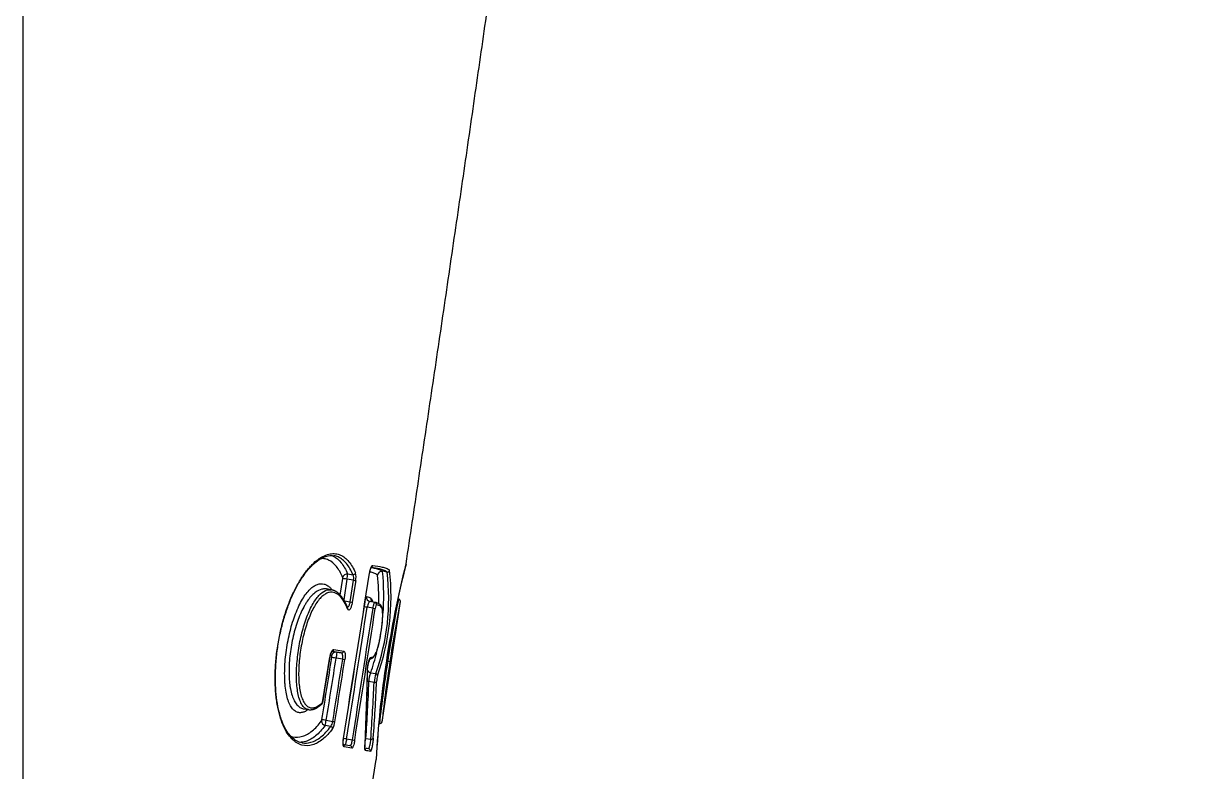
# Model space of a CAD drawing. Header units: millimetres. Extents: x 169 to 4368, y -1049 to 1924.
# Drawn here: x 489.339 to 490.88, y 1168.066 to 1169.061 of the extents above; entities that cross this region are included whole.
import ezdxf

# ---------------------------------------------------------------- set-up
doc = ezdxf.new("R2010")
doc.units = ezdxf.units.MM

msp = doc.modelspace()

# ---------------------------------------------------------------- linework, layer by layer
for p, q in [((489.3389, 1165.9548), (489.3389, 1202.9829)), ((489.8226, 1168.3312), (489.8166, 1168.3322)), ((489.7602, 1168.3007), (489.7636, 1168.3226)), ((489.7693, 1168.3217), (489.765, 1168.2942)), ((489.7781, 1168.3203), (489.7693, 1168.3217)), ((489.7701, 1168.3289), (489.7773, 1168.3277)), ((489.7735, 1168.2915), (489.7781, 1168.3203)), ((489.7809, 1168.3198), (489.7764, 1168.2911)), ((489.7484, 1168.3076), (489.7421, 1168.3087)), ((489.7658, 1168.2928), (489.7735, 1168.2915)), ((489.8001, 1168.2919), (489.7999, 1168.2919)), ((489.8062, 1168.2909), (489.8001, 1168.2919)), ((489.8402, 1168.292), (489.8158, 1168.132)), ((489.8377, 1168.2954), (489.8368, 1168.2956)), ((489.804, 1168.2831), (489.7962, 1168.2844)), ((489.7494, 1168.2257), (489.7556, 1168.2247)), ((489.7617, 1168.2237), (489.7495, 1168.2257)), ((489.752, 1168.2284), (489.765, 1168.2262)), ((489.7556, 1168.2247), (489.7617, 1168.2237)), ((489.7369, 1168.1578), (489.7466, 1168.218)), ((489.7489, 1168.2197), (489.7472, 1168.22)), ((489.7636, 1168.2153), (489.7549, 1168.2167)), ((489.8217, 1168.213), (489.8217, 1168.213)), ((489.8234, 1168.2127), (489.8217, 1168.213)), ((489.8234, 1168.2127), (489.8264, 1168.2123)), ((489.8008, 1168.1973), (489.8074, 1168.1962)), ((489.8054, 1168.1844), (489.7985, 1168.1855)), ((489.7117, 1168.1493), (489.718, 1168.1483)), ((489.7417, 1168.1341), (489.7504, 1168.1326)), ((489.7477, 1168.126), (489.7403, 1168.1272)), ((489.8114, 1168.1297), (489.8124, 1168.1295)), ((489.7645, 1168.1018), (489.7731, 1168.1004)), ((489.7688, 1168.1092), (489.7766, 1168.1079)), ((489.7944, 1168.11), (489.801, 1168.1089)), ((489.7756, 1168.0969), (489.7656, 1168.0986)), ((489.7982, 1168.0961), (489.7961, 1168.0965)), ((489.7921, 1167.9788), (489.8081, 1168.082))]:
    msp.add_line(p, q)
for centre, radius, start, end in [((489.8157, 1168.3261), 0.00607, 82.0425, 170.2308), ((489.5082, 1168.2989), 0.3197, 340.6868, 6.2386), ((489.5025, 1168.3006), 0.3157, 355.2356, 5.7364), ((491.1071, 1168.0205), 1.2998, 165.6748, 171.4792), ((491.107, 1168.0205), 1.2996, 165.6831, 171.4785), ((489.823, 1168.3342), 0.00304, 262.026, 350.2429), ((489.7598, 1168.3234), 0.00392, 348.118, 15.2804), ((419.3232, 1179.3168), 71.3273, 350.960265, 351.138968), ((420.0749, 1179.1968), 70.5662, 350.960572, 351.141203), ((489.7135, 1168.3317), 0.0567, 349.8469, 357.1608), ((489.7663, 1168.3229), 0.0121, 347.4339, 23.4538), ((489.7599, 1168.3243), 0.0214, 347.9048, 15.2118), ((489.5315, 1168.2956), 0.2933, 340.1859, 6.9596), ((489.5433, 1168.2946), 0.2684, 358.7477, 6.9711), ((489.8068, 1168.2954), 0.0058, 169.6237, 222.5733), ((489.8047, 1168.277), 0.014, 51.622, 83.498), ((489.8114, 1168.2858), 0.0029, 349.6199, 47.091), ((491.7942, 1167.9138), 1.9933, 168.9626, 171.3744), ((491.6583, 1167.9353), 1.8528, 168.8988, 171.4008), ((491.513, 1167.9571), 1.7091, 168.5816, 168.5828), ((489.8373, 1168.2924), 0.003, 351.3976, 80.691), ((489.8373, 1168.2925), 0.003, 351.691, 80.6798), ((419.1128, 1179.2474), 71.5285, 351.041604, 351.183627), ((418.9154, 1179.262), 71.7337, 351.054655, 351.196272), ((419.1122, 1179.2321), 71.5376, 351.053758, 351.195769), ((489.5025, 1168.3006), 0.3157, 340.8963, 346.0391), ((421.1072, 1179.1004), 69.4993, 350.922054, 350.991064), ((431.3947, 1177.5708), 59.0969, 350.834865, 350.894017), ((421.2537, 1179.0803), 69.3573, 350.919343, 350.9885), ((421.0592, 1179.0894), 69.5596, 350.937208, 351.006164), ((420.9575, 1179.1071), 69.6657, 350.936008, 351.004862), ((489.5433, 1168.2946), 0.2684, 341.0649, 342.8015), ((489.7977, 1168.2244), 0.00936, 280.1294, 303.254), ((489.8006, 1168.2239), 0.00634, 271.8086, 303.082), ((489.8012, 1168.2189), 0.00287, 303.5303, 353.1122), ((491.0504, 1168.0192), 1.2439, 171.0339, 177.1057), ((491.0497, 1168.0193), 1.2431, 171.0329, 177.0979), ((491.7648, 1167.9126), 1.9644, 171.2114, 173.6597), ((491.6134, 1167.9362), 1.8082, 171.2181, 173.783), ((486.6315, 1168.2554), 3.1655, 357.1593, 359.0069), ((486.6245, 1168.2567), 3.1727, 357.148, 358.9932), ((489.8239, 1168.1867), 0.0254, 155.4828, 182.6781), ((489.877, 1168.178), 0.0719, 165.3601, 174.8965), ((489.8375, 1168.1844), 0.0289, 162.3681, 177.2394), ((487.2708, 1168.2857), 2.5297, 356.0162, 357.7304), ((487.2675, 1168.2946), 2.5402, 355.8079, 357.5143), ((487.275, 1168.2953), 2.536, 355.8159, 357.5253), ((489.7341, 1168.1583), 0.003, 313.3953, 350.8404), ((489.7317, 1168.1355), 0.00431, 329.401, 353.0954), ((489.6785, 1168.1436), 0.0639, 345.1276, 351.3969), ((489.7378, 1168.1338), 0.0126, 321.6001, 354.5148), ((489.7298, 1168.1349), 0.0236, 329.5109, 353.2899), ((489.8129, 1168.1325), 0.003, 260.6643, 351.2516), ((489.8128, 1168.1325), 0.003, 260.7189, 350.3662), ((489.6583, 1168.1272), 0.1371, 350.2669, 352.7968), ((489.2377, 1164.8522), 3.2919, 80.2341, 80.2852), ((489.2381, 1164.8294), 3.3114, 80.2199, 80.3413)]:
    msp.add_arc(centre, radius, start, end)
for centre, major_axis, ratio, start_param, end_param in [((489.8007, 1168.3406), (-0.0005, -0.00296), 0.973846, 0.551912, 1.581693), ((489.7693, 1168.3235), (-0.00549, -0.00242), 0.878556, 4.191687, 5.649726), ((489.7693, 1168.3217), (-0.00593, 0.00093), 0.006402, 4.711269, 5.997281), ((489.7778, 1168.3304), (0.00275, 0.00119), 0.879386, 4.197316, 5.657198), ((489.7781, 1168.3203), (0.00296, -0.00047), 0.006402, 4.711267, 6.004529), ((489.7735, 1168.2915), (0.00296, -0.00047), 0.006402, 4.71127, 6.003756), ((489.8011, 1168.2978), (0.00121, 0.00588), 0.981597, 1.618222, 3.144311), ((489.8057, 1168.2879), (-0.0006, -0.00294), 0.981687, 3.143054, 3.182022), ((489.8057, 1168.2879), (-0.0006, -0.00294), 0.981687, 1.61823, 3.143054), ((489.7674, 1168.2825), (-0.00279, -0.0011), 0.862795, 2.539042, 3.141126), ((489.7961, 1168.2844), (-0.00593, 0.00092), 0.003225, 4.711284, 5.402991), ((489.804, 1168.2831), (-0.00296, 0.00046), 0.003225, 1.56969, 2.946861), ((489.7546, 1168.2188), (0.00101, 0.00591), 0.9596, 0.0066, 1.580281), ((489.7492, 1168.2288), (-0.0005, -0.00296), 0.951269, 0.317674, 1.578348), ((489.7622, 1168.2266), (-0.0005, -0.00296), 0.960005, 0.006633, 1.580498), ((489.7548, 1168.2167), (0.00593, -0.00094), 0.006404, 1.569685, 2.857687), ((489.7636, 1168.2153), (-0.00296, 0.00047), 0.006403, 1.569683, 2.86496), ((489.7979, 1168.218), (-0.0002, 0.00299), 0.982496, 3.647044, 4.495578), ((489.7936, 1168.201), (-0.003, 0.00005), 0.583457, 2.908612, 3.142218), ((489.8016, 1168.2024), (0.00556, -0.00225), 0.856761, 4.036652, 4.904191), ((489.807, 1168.1936), (0.00279, -0.00111), 0.857025, 0.262475, 1.75816), ((489.7979, 1168.1818), (0.006, -0.00024), 0.629046, 1.492283, 1.857678), ((489.8057, 1168.1863), (0.003, -0.00013), 0.629223, 4.63625, 6.109089), ((489.7341, 1168.1583), (-0.00206, 0.00218), 0.875143, 3.142145, 3.858254), ((489.7411, 1168.1323), (-0.00483, 0.00356), 0.839825, 0.5484, 1.976127), ((489.7417, 1168.134), (-0.00592, 0.00095), 0.006405, 4.711285, 5.997003), ((489.7504, 1168.1326), (-0.00296, 0.00047), 0.006405, 1.56969, 2.862745), ((489.7473, 1168.1234), (0.00243, -0.00176), 0.840588, 0.541429, 1.971014), ((489.768, 1168.1073), (0.001, 0.00592), 0.978788, 2.634832, 3.061364), ((489.7627, 1168.0991), (-0.0005, -0.00296), 0.972462, 1.578606, 2.622631), ((489.7688, 1168.1092), (-0.00593, 0.00093), 0.003228, 4.711292, 5.45887), ((489.7766, 1168.1079), (-0.00296, 0.00047), 0.003228, 1.569698, 2.94317), ((489.7938, 1168.1062), (0.00599, -0.00042), 0.630296, 1.511122, 1.617508), ((489.8013, 1168.1108), (0.00299, -0.00022), 0.630424, 4.655009, 6.155737), ((489.7727, 1168.0974), (-0.0005, -0.00296), 0.978904, 1.580377, 3.145953), ((489.7902, 1168.099), (-0.003, 0.00015), 0.585083, 2.96282, 3.141636), ((489.7908, 1168.0943), (-0.0005, -0.00296), 0.990313, 1.584743, 2.328564), ((489.7977, 1168.0932), (-0.00051, -0.00296), 0.994572, 1.5878, 3.141983)]:
    msp.add_ellipse(centre, major_axis=major_axis, ratio=ratio, start_param=start_param, end_param=end_param)
msp.add_open_spline([(489.8478, 1168.3421), (489.9716, 1169.1632), (490.0858, 1169.9854), (490.1952, 1170.8076), (490.3047, 1171.6293), (490.4173, 1172.4491), (490.5347, 1173.2638), (490.6591, 1174.0642), (490.7905, 1174.7959), (490.8804, 1175.2365)], degree=9)
for points, knots in [([(489.7502, 1168.123), (489.7459, 1168.117), (489.7415, 1168.1124), (489.7348, 1168.107), (489.7326, 1168.1055), (489.728, 1168.103), (489.7257, 1168.102), (489.7187, 1168.1), (489.7141, 1168.0999), (489.7072, 1168.1017), (489.705, 1168.1027), (489.7016, 1168.1047), (489.7005, 1168.1055), (489.6983, 1168.1072), (489.6972, 1168.1082), (489.694, 1168.1115), (489.6919, 1168.114), (489.688, 1168.12), (489.6862, 1168.1235), (489.6811, 1168.1352), (489.6784, 1168.1445), (489.6761, 1168.158), (489.6757, 1168.1608), (489.675, 1168.1666), (489.6741, 1168.1753), (489.6738, 1168.1846), (489.6738, 1168.1942), (489.6739, 1168.1974), (489.6742, 1168.204), (489.6744, 1168.2073), (489.6751, 1168.2171), (489.6758, 1168.2238), (489.6773, 1168.2338), (489.6779, 1168.2371), (489.6791, 1168.2438), (489.6797, 1168.2471), (489.6818, 1168.2569), (489.6835, 1168.2633), (489.6871, 1168.2759), (489.6892, 1168.2821), (489.6936, 1168.2937), (489.6959, 1168.2993), (489.6997, 1168.3071), (489.7009, 1168.3096), (489.7036, 1168.3145), (489.7049, 1168.3169), (489.709, 1168.3237), (489.7117, 1168.3277), (489.7159, 1168.3332), (489.7173, 1168.3349), (489.7201, 1168.3382), (489.7216, 1168.3397), (489.7258, 1168.344), (489.7286, 1168.3463), (489.7327, 1168.3493), (489.734, 1168.3502), (489.7367, 1168.3518), (489.7381, 1168.3524), (489.742, 1168.3542), (489.7445, 1168.355), (489.7494, 1168.3558), (489.7518, 1168.3559), (489.7564, 1168.3554), (489.7586, 1168.3547), (489.7648, 1168.352), (489.7685, 1168.349), (489.7751, 1168.3409), (489.7781, 1168.3359), (489.7806, 1168.33)], [0, 0, 0, 0, 0.0625, 0.0625, 0.09375, 0.09375, 0.125, 0.125, 0.1875, 0.1875, 0.21875, 0.21875, 0.234375, 0.234375, 0.25, 0.25, 0.28125, 0.28125, 0.3125, 0.3125, 0.375, 0.375, 0.390625, 0.390625, 0.40625, 0.4375, 0.4375, 0.453125, 0.453125, 0.46875, 0.46875, 0.5, 0.5, 0.515625, 0.515625, 0.53125, 0.53125, 0.5625, 0.5625, 0.59375, 0.59375, 0.625, 0.625, 0.640625, 0.640625, 0.65625, 0.65625, 0.6875, 0.6875, 0.703125, 0.703125, 0.71875, 0.71875, 0.75, 0.75, 0.765625, 0.765625, 0.78125, 0.78125, 0.8125, 0.8125, 0.84375, 0.84375, 0.875, 0.875, 0.9375, 0.9375, 1, 1, 1, 1]), ([(489.7095, 1168.104), (489.7069, 1168.1045), (489.7026, 1168.1061), (489.6955, 1168.1113), (489.6894, 1168.1191), (489.6841, 1168.1293), (489.6798, 1168.1416), (489.6766, 1168.1561), (489.6746, 1168.1723), (489.6739, 1168.1901), (489.6746, 1168.209), (489.6766, 1168.2285), (489.68, 1168.248), (489.6846, 1168.2669), (489.6903, 1168.2845), (489.6968, 1168.3007), (489.704, 1168.315), (489.7119, 1168.3273), (489.72, 1168.3375), (489.7284, 1168.3453), (489.7366, 1168.3506), (489.7448, 1168.3533), (489.7492, 1168.3534), (489.7517, 1168.353)], [0, 0, 0, 0, 0.055689, 0.108203, 0.157288, 0.204005, 0.249246, 0.29403, 0.338779, 0.383932, 0.429922, 0.47625, 0.52254, 0.568288, 0.613462, 0.657912, 0.702515, 0.747521, 0.793857, 0.841856, 0.892149, 0.945542, 1, 1, 1, 1]), ([(489.7636, 1168.3244), (489.7611, 1168.33), (489.7584, 1168.3348), (489.7521, 1168.3425), (489.7487, 1168.3454), (489.7429, 1168.3481), (489.7408, 1168.3487), (489.7375, 1168.3492), (489.7362, 1168.3493), (489.7349, 1168.3493)], [0, 0, 0, 0, 0.358513, 0.358513, 0.717026, 0.717026, 0.896283, 0.896283, 1, 1, 1, 1]), ([(489.7487, 1168.3532), (489.7495, 1168.353), (489.7503, 1168.3527), (489.755, 1168.3505), (489.7585, 1168.3475), (489.7648, 1168.3396), (489.7677, 1168.3347), (489.7701, 1168.3289)], [0, 0, 0, 0, 0.090354, 0.090354, 0.545177, 0.545177, 1, 1, 1, 1]), ([(489.7773, 1168.3277), (489.7748, 1168.3335), (489.7719, 1168.3385), (489.7653, 1168.3465), (489.7616, 1168.3494), (489.7557, 1168.3521), (489.7539, 1168.3526), (489.752, 1168.353)], [0, 0, 0, 0, 0.411632, 0.411632, 0.823263, 0.823263, 1, 1, 1, 1]), ([(489.7993, 1168.3296), (489.7995, 1168.3311), (489.7998, 1168.3325), (489.8005, 1168.3351), (489.8009, 1168.3363), (489.8017, 1168.3382), (489.8021, 1168.339), (489.8029, 1168.34), (489.8032, 1168.3402), (489.8036, 1168.3401)], [0, 0, 0, 0, 0.25, 0.25, 0.5, 0.5, 0.75, 0.75, 1, 1, 1, 1]), ([(489.7993, 1168.3296), (489.7994, 1168.3297), (489.7994, 1168.3298), (489.7994, 1168.3301), (489.7995, 1168.3305), (489.7996, 1168.331), (489.7997, 1168.3314), (489.7997, 1168.3317), (489.7998, 1168.3321), (489.7999, 1168.3325), (489.8, 1168.3329), (489.8001, 1168.3333), (489.8002, 1168.3336), (489.8003, 1168.334), (489.8004, 1168.3343), (489.8005, 1168.3347), (489.8006, 1168.335), (489.8007, 1168.3353), (489.8008, 1168.3356), (489.8009, 1168.3359), (489.801, 1168.3361), (489.8011, 1168.3364), (489.8012, 1168.3366), (489.8012, 1168.3368), (489.8013, 1168.337), (489.8014, 1168.3372), (489.8015, 1168.3374), (489.8016, 1168.3375), (489.8017, 1168.3377), (489.8017, 1168.3378), (489.8018, 1168.3379), (489.8018, 1168.3379), (489.8019, 1168.338), (489.8019, 1168.338), (489.8019, 1168.3381), (489.8019, 1168.3381), (489.8019, 1168.3381)], [0, 0, 0, 0, 0.008321, 0.040708, 0.073277, 0.105925, 0.138526, 0.170957, 0.203118, 0.235129, 0.267257, 0.299459, 0.331715, 0.363997, 0.396264, 0.428476, 0.460591, 0.492562, 0.524338, 0.555864, 0.587085, 0.617941, 0.64837, 0.678301, 0.707617, 0.737402, 0.766879, 0.795948, 0.824509, 0.852461, 0.879713, 0.906184, 0.931811, 0.95656, 0.980425, 1, 1, 1, 1]), ([(489.8226, 1168.3312), (489.8219, 1168.3318), (489.8212, 1168.3323), (489.8197, 1168.3332), (489.8188, 1168.3336), (489.8163, 1168.3345), (489.8145, 1168.3349), (489.8093, 1168.3361), (489.8055, 1168.3367), (489.8015, 1168.3374)], [0, 0, 0, 0, 0.131537, 0.131537, 0.263073, 0.263073, 0.526147, 0.526147, 1, 1, 1, 1]), ([(489.8015, 1168.3373), (489.8033, 1168.337), (489.805, 1168.3367), (489.8086, 1168.3359), (489.8104, 1168.3354), (489.8129, 1168.3345), (489.8137, 1168.3342), (489.8152, 1168.3333), (489.8159, 1168.3328), (489.8166, 1168.3322)], [0, 0, 0, 0, 0.304447, 0.304447, 0.652224, 0.652224, 0.826112, 0.826112, 1, 1, 1, 1]), ([(489.8036, 1168.3401), (489.8081, 1168.3394), (489.8123, 1168.3387), (489.818, 1168.3374), (489.8198, 1168.337), (489.8223, 1168.3361), (489.8231, 1168.3357), (489.8246, 1168.3348), (489.8254, 1168.3343), (489.826, 1168.3337)], [0, 0, 0, 0, 0.5, 0.5, 0.75, 0.75, 0.875, 0.875, 1, 1, 1, 1]), ([(489.8097, 1168.3272), (489.8091, 1168.3278), (489.8083, 1168.3283), (489.8068, 1168.3292), (489.806, 1168.3295), (489.8035, 1168.3304), (489.8017, 1168.3309), (489.7998, 1168.3313), (489.7997, 1168.3313), (489.7997, 1168.3313)], [0, 0, 0, 0, 0.245839, 0.245839, 0.491678, 0.491678, 0.983356, 0.983356, 1, 1, 1, 1]), ([(489.7179, 1168.1483), (489.717, 1168.1477), (489.7161, 1168.1471), (489.7137, 1168.1457), (489.7122, 1168.1451), (489.7092, 1168.1443), (489.7077, 1168.1441), (489.7047, 1168.1443), (489.7033, 1168.1447), (489.7004, 1168.1461), (489.6991, 1168.1471), (489.6965, 1168.1498), (489.6953, 1168.1515), (489.6936, 1168.1545), (489.693, 1168.1556), (489.692, 1168.1579), (489.6915, 1168.1592), (489.6893, 1168.1658), (489.688, 1168.1721), (489.687, 1168.1811), (489.6869, 1168.183), (489.6866, 1168.1867), (489.6866, 1168.1886), (489.6864, 1168.1944), (489.6864, 1168.1984), (489.6867, 1168.2065), (489.6869, 1168.2107), (489.6877, 1168.2191), (489.6882, 1168.2233), (489.6894, 1168.2317), (489.6901, 1168.236), (489.6917, 1168.2444), (489.6927, 1168.2485), (489.6947, 1168.2567), (489.6958, 1168.2607), (489.6983, 1168.2685), (489.6996, 1168.2723), (489.7024, 1168.2794), (489.7038, 1168.2829), (489.7069, 1168.2893), (489.7085, 1168.2923), (489.7134, 1168.3006), (489.7167, 1168.3049), (489.7218, 1168.3099), (489.7235, 1168.3112), (489.7267, 1168.3134), (489.7283, 1168.3142), (489.7315, 1168.3153), (489.733, 1168.3156), (489.736, 1168.3157), (489.7374, 1168.3156), (489.7401, 1168.3149), (489.7414, 1168.3143), (489.744, 1168.3129), (489.7452, 1168.312), (489.7475, 1168.3099), (489.7486, 1168.3087), (489.7497, 1168.3074)], [0, 0, 0, 0, 0.020797, 0.020797, 0.057066, 0.057066, 0.093334, 0.093334, 0.129603, 0.129603, 0.165872, 0.165872, 0.202141, 0.202141, 0.220275, 0.220275, 0.238409, 0.238409, 0.310947, 0.310947, 0.329081, 0.329081, 0.347216, 0.347216, 0.383484, 0.383484, 0.419753, 0.419753, 0.456022, 0.456022, 0.492291, 0.492291, 0.52856, 0.52856, 0.564828, 0.564828, 0.601097, 0.601097, 0.637366, 0.637366, 0.673635, 0.673635, 0.746172, 0.746172, 0.782441, 0.782441, 0.81871, 0.81871, 0.854978, 0.854978, 0.891247, 0.891247, 0.927516, 0.927516, 0.963785, 0.963785, 1, 1, 1, 1]), ([(489.7421, 1168.3087), (489.7415, 1168.3088), (489.7409, 1168.3088), (489.7389, 1168.3089), (489.7374, 1168.3088), (489.7328, 1168.3077), (489.7297, 1168.3061), (489.7247, 1168.3021), (489.723, 1168.3005), (489.7197, 1168.2969), (489.7181, 1168.2948), (489.7157, 1168.2912), (489.7149, 1168.29), (489.7133, 1168.2874), (489.7125, 1168.286), (489.7102, 1168.2818), (489.7087, 1168.2787), (489.7059, 1168.2723), (489.7046, 1168.2689), (489.7021, 1168.2618), (489.701, 1168.2581), (489.6989, 1168.2507), (489.698, 1168.2469), (489.6963, 1168.2391), (489.6956, 1168.2351), (489.6943, 1168.2273), (489.6938, 1168.2234), (489.6929, 1168.2155), (489.6926, 1168.2116), (489.6921, 1168.2), (489.6922, 1168.1927), (489.6929, 1168.184), (489.6931, 1168.1823), (489.6936, 1168.179), (489.6939, 1168.1774), (489.6947, 1168.1727), (489.6955, 1168.1698), (489.6972, 1168.1646), (489.6982, 1168.1621), (489.7003, 1168.158), (489.7015, 1168.1562), (489.7041, 1168.1532), (489.7054, 1168.152), (489.7082, 1168.1503), (489.7096, 1168.1497), (489.7113, 1168.1494), (489.7115, 1168.1493), (489.7117, 1168.1493)], [0, 0, 0, 0, 0.020544, 0.020544, 0.066904, 0.066904, 0.159623, 0.159623, 0.205982, 0.205982, 0.252342, 0.252342, 0.275522, 0.275522, 0.298701, 0.298701, 0.345061, 0.345061, 0.39142, 0.39142, 0.43778, 0.43778, 0.484139, 0.484139, 0.530499, 0.530499, 0.576858, 0.576858, 0.623218, 0.623218, 0.715937, 0.715937, 0.739116, 0.739116, 0.762296, 0.762296, 0.808656, 0.808656, 0.855015, 0.855015, 0.901375, 0.901375, 0.947734, 0.947734, 0.994094, 0.994094, 1, 1, 1, 1]), ([(489.718, 1168.1483), (489.7178, 1168.1483), (489.7176, 1168.1483), (489.7161, 1168.1487), (489.7148, 1168.1492), (489.7124, 1168.151), (489.7113, 1168.1522), (489.7092, 1168.1551), (489.7082, 1168.1569), (489.7064, 1168.1611), (489.7056, 1168.1635), (489.7043, 1168.1689), (489.7038, 1168.1718), (489.7029, 1168.178), (489.7026, 1168.1814), (489.702, 1168.1917), (489.7021, 1168.199), (489.7028, 1168.2105), (489.7032, 1168.2144), (489.704, 1168.2222), (489.7046, 1168.2261), (489.7059, 1168.2339), (489.7066, 1168.2378), (489.7082, 1168.2455), (489.7091, 1168.2493), (489.7111, 1168.2567), (489.7122, 1168.2603), (489.7145, 1168.2674), (489.7157, 1168.2708), (489.7183, 1168.2772), (489.7196, 1168.2803), (489.7224, 1168.286), (489.7239, 1168.2887), (489.7268, 1168.2934), (489.7282, 1168.2955), (489.7312, 1168.2993), (489.7328, 1168.3009), (489.7372, 1168.305), (489.7401, 1168.3066), (489.7448, 1168.3079), (489.7467, 1168.3079), (489.7484, 1168.3076)], [0, 0, 0, 0, 0.006817, 0.006817, 0.053207, 0.053207, 0.099596, 0.099596, 0.145986, 0.145986, 0.192375, 0.192375, 0.238764, 0.238764, 0.285154, 0.285154, 0.377933, 0.377933, 0.424322, 0.424322, 0.470711, 0.470711, 0.517101, 0.517101, 0.56349, 0.56349, 0.60988, 0.60988, 0.656269, 0.656269, 0.702659, 0.702659, 0.749048, 0.749048, 0.795437, 0.795437, 0.841827, 0.841827, 0.934606, 0.934606, 1, 1, 1, 1]), ([(489.7702, 1168.2821), (489.7688, 1168.2857), (489.7672, 1168.2889), (489.7638, 1168.2946), (489.7619, 1168.2971), (489.7589, 1168.3001), (489.7578, 1168.301), (489.7556, 1168.3025), (489.7545, 1168.3031), (489.7509, 1168.3044), (489.7483, 1168.3047), (489.7442, 1168.3038), (489.7428, 1168.3032), (489.7399, 1168.3017), (489.7385, 1168.3007), (489.7355, 1168.2983), (489.734, 1168.2967), (489.731, 1168.2932), (489.7295, 1168.2912), (489.7266, 1168.2867), (489.7252, 1168.2843), (489.7224, 1168.2788), (489.721, 1168.2758), (489.7185, 1168.2697), (489.7172, 1168.2664), (489.715, 1168.2596), (489.7139, 1168.256), (489.7119, 1168.2489), (489.711, 1168.2452), (489.7094, 1168.2378), (489.7087, 1168.2339), (489.7074, 1168.2264), (489.7069, 1168.2226), (489.706, 1168.2151), (489.7057, 1168.2113), (489.705, 1168.2001), (489.7049, 1168.193), (489.7055, 1168.1829), (489.7059, 1168.1796), (489.7068, 1168.1736), (489.7073, 1168.1708), (489.7087, 1168.1656), (489.7095, 1168.1632), (489.7114, 1168.1591), (489.7124, 1168.1574), (489.7145, 1168.1545), (489.7157, 1168.1534), (489.7182, 1168.1517), (489.7194, 1168.1511), (489.7221, 1168.1506), (489.7234, 1168.1506), (489.7261, 1168.151), (489.7274, 1168.1514), (489.7315, 1168.1533), (489.7342, 1168.1552), (489.7369, 1168.1578)], [0, 0, 0, 0, 0.0625, 0.0625, 0.125, 0.125, 0.15625, 0.15625, 0.1875, 0.1875, 0.25, 0.25, 0.28125, 0.28125, 0.3125, 0.3125, 0.34375, 0.34375, 0.375, 0.375, 0.40625, 0.40625, 0.4375, 0.4375, 0.46875, 0.46875, 0.5, 0.5, 0.53125, 0.53125, 0.5625, 0.5625, 0.59375, 0.59375, 0.625, 0.625, 0.6875, 0.6875, 0.71875, 0.71875, 0.75, 0.75, 0.78125, 0.78125, 0.8125, 0.8125, 0.84375, 0.84375, 0.875, 0.875, 0.90625, 0.90625, 0.9375, 0.9375, 1, 1, 1, 1]), ([(489.7702, 1168.2836), (489.7701, 1168.2838), (489.7699, 1168.2843), (489.7695, 1168.2852), (489.7691, 1168.2862), (489.7687, 1168.2871), (489.7683, 1168.2881), (489.7678, 1168.289), (489.7674, 1168.2899), (489.767, 1168.2907), (489.7665, 1168.2916), (489.7661, 1168.2924), (489.7656, 1168.2932), (489.7652, 1168.294), (489.7647, 1168.2947), (489.7642, 1168.2954), (489.7638, 1168.2962), (489.7633, 1168.2968), (489.7628, 1168.2975), (489.7623, 1168.2982), (489.7618, 1168.2988), (489.7613, 1168.2994), (489.7608, 1168.3), (489.7603, 1168.3006), (489.7598, 1168.3011), (489.7593, 1168.3016), (489.7588, 1168.3021), (489.7583, 1168.3026), (489.7578, 1168.303), (489.7573, 1168.3035), (489.7567, 1168.3039), (489.7562, 1168.3043), (489.7557, 1168.3046), (489.7552, 1168.305), (489.7546, 1168.3053), (489.7541, 1168.3056), (489.7536, 1168.3059), (489.7531, 1168.3062), (489.7525, 1168.3064), (489.752, 1168.3066), (489.7515, 1168.3068), (489.7509, 1168.307), (489.7504, 1168.3072), (489.7499, 1168.3073), (489.7493, 1168.3075), (489.7488, 1168.3076), (489.7486, 1168.3076), (489.7484, 1168.3076)], [0, 0, 0, 0, 0.016069, 0.043318, 0.07033, 0.097105, 0.123651, 0.149975, 0.176083, 0.201979, 0.22767, 0.25316, 0.278454, 0.303554, 0.328465, 0.35319, 0.377731, 0.402091, 0.426272, 0.450274, 0.474101, 0.497754, 0.521406, 0.544612, 0.56751, 0.59011, 0.612422, 0.634455, 0.656218, 0.677722, 0.698975, 0.71999, 0.740776, 0.761331, 0.781645, 0.801668, 0.821406, 0.840871, 0.860072, 0.879023, 0.897735, 0.916222, 0.934498, 0.952579, 0.970478, 0.988211, 1, 1, 1, 1]), ([(489.7699, 1168.2842), (489.7702, 1168.2843), (489.7706, 1168.2846), (489.7715, 1168.2855), (489.772, 1168.2864), (489.7729, 1168.2887), (489.7733, 1168.2901), (489.7735, 1168.2915)], [0, 0, 0, 0, 0.221591, 0.221591, 0.610795, 0.610795, 1, 1, 1, 1]), ([(489.7764, 1168.2911), (489.7761, 1168.2892), (489.7756, 1168.2873), (489.7748, 1168.2849), (489.7746, 1168.2842), (489.774, 1168.2829), (489.7737, 1168.2824), (489.7728, 1168.2811), (489.7721, 1168.2806), (489.7713, 1168.2807), (489.7711, 1168.2808), (489.7706, 1168.2813), (489.7704, 1168.2816), (489.7702, 1168.2821)], [0, 0, 0, 0, 0.25, 0.25, 0.375, 0.375, 0.5, 0.5, 0.75, 0.75, 0.875, 0.875, 1, 1, 1, 1]), ([(489.7953, 1168.2987), (489.7963, 1168.2985), (489.7973, 1168.2982), (489.7993, 1168.2976), (489.8002, 1168.2972), (489.8011, 1168.2964)], [0, 0, 0, 0, 0.5, 0.5, 1, 1, 1, 1]), ([(489.8001, 1168.2919), (489.7997, 1168.2919), (489.7994, 1168.2918), (489.7986, 1168.2912), (489.7982, 1168.2906), (489.7971, 1168.2886), (489.7965, 1168.2866), (489.7962, 1168.2844)], [0, 0, 0, 0, 0.246532, 0.246532, 0.497688, 0.497688, 1, 1, 1, 1]), ([(489.8011, 1168.2964), (489.8019, 1168.2957), (489.8026, 1168.2945), (489.8032, 1168.2921), (489.8033, 1168.2917), (489.8033, 1168.2914)], [0, 0, 0, 0, 0.859437, 0.859437, 1, 1, 1, 1]), ([(489.8028, 1168.2166), (489.804, 1168.2173), (489.8058, 1168.2192), (489.8083, 1168.2241), (489.8105, 1168.2307), (489.8124, 1168.2386), (489.8141, 1168.2476), (489.8156, 1168.2569), (489.8165, 1168.2658), (489.8169, 1168.2737), (489.8167, 1168.2802), (489.8157, 1168.285), (489.8144, 1168.2871), (489.8134, 1168.288)], [0, 0, 0, 0, 0.10732, 0.206112, 0.291897, 0.375939, 0.461976, 0.548958, 0.633919, 0.717018, 0.802335, 0.900221, 1, 1, 1, 1]), ([(489.804, 1168.2831), (489.8043, 1168.2852), (489.8047, 1168.2873), (489.8054, 1168.2894), (489.8056, 1168.29), (489.8059, 1168.2907), (489.8061, 1168.2909), (489.8062, 1168.2909)], [0, 0, 0, 0, 0.502431, 0.502431, 0.753646, 0.753646, 1, 1, 1, 1]), ([(489.8086, 1168.2875), (489.8084, 1168.2875), (489.808, 1168.287), (489.8074, 1168.2853), (489.8071, 1168.284), (489.8069, 1168.2827)], [0, 0, 0, 0, 0.5, 0.5, 1, 1, 1, 1]), ([(489.8143, 1168.2853), (489.8135, 1168.286), (489.8125, 1168.2864), (489.8106, 1168.287), (489.8096, 1168.2873), (489.8086, 1168.2875)], [0, 0, 0, 0, 0.5, 0.5, 1, 1, 1, 1]), ([(489.8041, 1168.2186), (489.8049, 1168.2192), (489.8058, 1168.22), (489.8072, 1168.2223), (489.8076, 1168.2233), (489.8086, 1168.2255), (489.8091, 1168.2268), (489.81, 1168.2297), (489.8105, 1168.2314), (489.8115, 1168.2349), (489.8119, 1168.2369), (489.8128, 1168.2409), (489.8132, 1168.243), (489.814, 1168.2473), (489.8144, 1168.2495), (489.8154, 1168.256), (489.8159, 1168.2604), (489.8165, 1168.2665), (489.8166, 1168.2684), (489.8168, 1168.2721), (489.8168, 1168.2737), (489.8167, 1168.2768), (489.8167, 1168.2781), (489.8164, 1168.2804), (489.8162, 1168.2814), (489.8156, 1168.2838), (489.815, 1168.2847), (489.8143, 1168.2853)], [0, 0, 0, 0, 0.125, 0.125, 0.1875, 0.1875, 0.25, 0.25, 0.3125, 0.3125, 0.375, 0.375, 0.4375, 0.4375, 0.5, 0.5, 0.625, 0.625, 0.6875, 0.6875, 0.75, 0.75, 0.8125, 0.8125, 0.875, 0.875, 1, 1, 1, 1]), ([(489.7466, 1168.218), (489.7469, 1168.2195), (489.7472, 1168.221), (489.7478, 1168.2229), (489.748, 1168.2236), (489.7485, 1168.2247), (489.7487, 1168.2252), (489.7495, 1168.2266), (489.75, 1168.2274), (489.751, 1168.2283), (489.7515, 1168.2285), (489.752, 1168.2284)], [0, 0, 0, 0, 0.25, 0.25, 0.375, 0.375, 0.5, 0.5, 0.75, 0.75, 1, 1, 1, 1]), ([(489.7468, 1168.218), (489.7468, 1168.2181), (489.7468, 1168.2182), (489.7469, 1168.2185), (489.7469, 1168.2189), (489.747, 1168.2193), (489.7471, 1168.2197), (489.7472, 1168.2201), (489.7473, 1168.2205), (489.7474, 1168.2208), (489.7475, 1168.2212), (489.7476, 1168.2215), (489.7477, 1168.2219), (489.7478, 1168.2222), (489.7479, 1168.2225), (489.748, 1168.2229), (489.7481, 1168.2232), (489.7482, 1168.2235), (489.7484, 1168.2237), (489.7485, 1168.224), (489.7486, 1168.2243), (489.7487, 1168.2245), (489.7488, 1168.2247), (489.7489, 1168.2249), (489.749, 1168.2251), (489.7491, 1168.2253), (489.7492, 1168.2254), (489.7493, 1168.2256), (489.7494, 1168.2257), (489.7495, 1168.2258), (489.7496, 1168.2259), (489.7496, 1168.2259), (489.7497, 1168.226), (489.7497, 1168.226), (489.7497, 1168.226), (489.7497, 1168.2261), (489.7497, 1168.2261), (489.7497, 1168.2261)], [0, 0, 0, 0, 0.010696, 0.041913, 0.073402, 0.105031, 0.136651, 0.168084, 0.199191, 0.229947, 0.261114, 0.292344, 0.323672, 0.355071, 0.386511, 0.417948, 0.449331, 0.480612, 0.511737, 0.542651, 0.573294, 0.603606, 0.633527, 0.662999, 0.692236, 0.721696, 0.750931, 0.77988, 0.808481, 0.836674, 0.864405, 0.891631, 0.918323, 0.944471, 0.970089, 0.995214, 1, 1, 1, 1]), ([(489.7556, 1168.2247), (489.7557, 1168.2246), (489.7557, 1168.2238), (489.7555, 1168.2216), (489.7554, 1168.2207), (489.7552, 1168.2188), (489.755, 1168.2178), (489.7549, 1168.2167)], [0, 0, 0, 0, 0.5, 0.5, 0.75, 0.75, 1, 1, 1, 1]), ([(489.765, 1168.2262), (489.7654, 1168.2261), (489.7658, 1168.2258), (489.7664, 1168.2246), (489.7666, 1168.2238), (489.7668, 1168.2217), (489.7669, 1168.2205), (489.7668, 1168.2178), (489.7666, 1168.2163), (489.7664, 1168.2149)], [0, 0, 0, 0, 0.25, 0.25, 0.5, 0.5, 0.75, 0.75, 1, 1, 1, 1]), ([(489.7492, 1168.2176), (489.7492, 1168.2181), (489.7493, 1168.2187), (489.7492, 1168.2194), (489.749, 1168.2196), (489.7489, 1168.2197)], [0, 0, 0, 0, 0.5, 0.5, 1, 1, 1, 1]), ([(489.7636, 1168.2153), (489.7637, 1168.2164), (489.7638, 1168.2175), (489.7638, 1168.2194), (489.7637, 1168.2203), (489.7633, 1168.2219), (489.7631, 1168.2225), (489.7625, 1168.2233), (489.7621, 1168.2236), (489.7617, 1168.2237)], [0, 0, 0, 0, 0.25, 0.25, 0.5, 0.5, 0.75, 0.75, 1, 1, 1, 1]), ([(489.7966, 1168.2006), (489.7966, 1168.2022), (489.7967, 1168.2041), (489.7973, 1168.2081), (489.7977, 1168.21), (489.7986, 1168.2135), (489.7991, 1168.215), (489.7998, 1168.2165), (489.8, 1168.2169), (489.8004, 1168.2174), (489.8006, 1168.2176), (489.8008, 1168.2176)], [0, 0, 0, 0, 0.25, 0.25, 0.5, 0.5, 0.75, 0.75, 0.875, 0.875, 1, 1, 1, 1]), ([(489.7966, 1168.201), (489.7966, 1168.2011), (489.7966, 1168.2012), (489.7967, 1168.2015), (489.7967, 1168.2018), (489.7967, 1168.2022), (489.7967, 1168.2026), (489.7967, 1168.2029), (489.7968, 1168.2033), (489.7968, 1168.2037), (489.7968, 1168.2041), (489.7969, 1168.2045), (489.7969, 1168.2049), (489.797, 1168.2053), (489.797, 1168.2057), (489.7971, 1168.2061), (489.7971, 1168.2065), (489.7972, 1168.2069), (489.7973, 1168.2074), (489.7973, 1168.2078), (489.7974, 1168.2082), (489.7975, 1168.2086), (489.7976, 1168.209), (489.7976, 1168.2094), (489.7977, 1168.2098), (489.7978, 1168.2102), (489.7979, 1168.2106), (489.798, 1168.2109), (489.7981, 1168.2113), (489.7982, 1168.2117), (489.7982, 1168.212), (489.7983, 1168.2123), (489.7984, 1168.2127), (489.7985, 1168.213), (489.7986, 1168.2133), (489.7987, 1168.2136), (489.7988, 1168.2138), (489.7989, 1168.2141), (489.799, 1168.2143), (489.7991, 1168.2145), (489.7991, 1168.2147), (489.7992, 1168.2149), (489.7993, 1168.2151), (489.7994, 1168.2152), (489.7994, 1168.2154), (489.7995, 1168.2155), (489.7995, 1168.2156), (489.7996, 1168.2156), (489.7996, 1168.2157), (489.7996, 1168.2157), (489.7996, 1168.2157), (489.7996, 1168.2157), (489.7996, 1168.2157)], [0, 0, 0, 0, 0.011662, 0.032871, 0.053931, 0.075118, 0.09641, 0.117787, 0.139229, 0.16072, 0.182241, 0.203776, 0.22532, 0.246779, 0.268342, 0.289979, 0.31166, 0.333353, 0.355019, 0.376629, 0.398158, 0.419635, 0.441183, 0.46275, 0.484321, 0.505881, 0.527417, 0.548913, 0.570353, 0.591722, 0.613053, 0.634286, 0.655435, 0.676497, 0.697466, 0.718334, 0.73909, 0.75972, 0.780202, 0.800556, 0.820321, 0.839761, 0.858858, 0.877592, 0.895938, 0.913871, 0.931365, 0.948397, 0.96495, 0.978962, 0.993838, 1, 1, 1, 1]), ([(489.718, 1168.1483), (489.718, 1168.1483), (489.7182, 1168.1482), (489.7186, 1168.1482), (489.7191, 1168.1481), (489.7196, 1168.1481), (489.7201, 1168.1481), (489.7206, 1168.1481), (489.7211, 1168.1481), (489.7216, 1168.1482), (489.7221, 1168.1482), (489.7226, 1168.1483), (489.7231, 1168.1484), (489.7236, 1168.1485), (489.7242, 1168.1486), (489.7247, 1168.1488), (489.7252, 1168.149), (489.7258, 1168.1491), (489.7263, 1168.1494), (489.7269, 1168.1496), (489.7274, 1168.1498), (489.728, 1168.1501), (489.7286, 1168.1504), (489.7291, 1168.1507), (489.7297, 1168.1511), (489.7303, 1168.1514), (489.7309, 1168.1518), (489.7315, 1168.1522), (489.7321, 1168.1526), (489.7327, 1168.1531), (489.7333, 1168.1535), (489.7339, 1168.154), (489.7345, 1168.1545), (489.7351, 1168.155), (489.7357, 1168.1556), (489.736, 1168.1559), (489.7362, 1168.1561)], [0, 0, 0, 0, 0.007053, 0.031809, 0.056764, 0.081909, 0.107235, 0.132717, 0.158335, 0.184625, 0.211169, 0.238, 0.265151, 0.292652, 0.320532, 0.34882, 0.377544, 0.406728, 0.436399, 0.466579, 0.49729, 0.528554, 0.560395, 0.591531, 0.623851, 0.656627, 0.689848, 0.723496, 0.75755, 0.791989, 0.826793, 0.86194, 0.897407, 0.933172, 0.969212, 1, 1, 1, 1]), ([(489.6944, 1168.1131), (489.6953, 1168.1127), (489.6961, 1168.1125), (489.7013, 1168.1112), (489.7057, 1168.1114), (489.7123, 1168.1134), (489.7145, 1168.1144), (489.7188, 1168.1168), (489.7209, 1168.1182), (489.7272, 1168.1233), (489.7313, 1168.1277), (489.7354, 1168.1333)], [0, 0, 0, 0, 0.0636661, 0.0636661, 0.3757774, 0.3757774, 0.531833, 0.531833, 0.6878887, 0.6878887, 1, 1, 1, 1]), ([(489.7403, 1168.1272), (489.7361, 1168.1214), (489.7319, 1168.1168), (489.7254, 1168.1115), (489.7233, 1168.11), (489.7189, 1168.1075), (489.7167, 1168.1066), (489.7118, 1168.1051), (489.7092, 1168.1047), (489.7066, 1168.1047)], [0, 0, 0, 0, 0.385812, 0.385812, 0.578718, 0.578718, 0.771624, 0.771624, 1, 1, 1, 1]), ([(489.7098, 1168.104), (489.7136, 1168.1034), (489.7174, 1168.1037), (489.7235, 1168.1054), (489.7258, 1168.1064), (489.7303, 1168.1088), (489.7325, 1168.1103), (489.7392, 1168.1156), (489.7435, 1168.1202), (489.7477, 1168.126)], [0, 0, 0, 0, 0.291934, 0.291934, 0.468951, 0.468951, 0.645967, 0.645967, 1, 1, 1, 1]), ([(489.7656, 1168.0986), (489.7652, 1168.0987), (489.7649, 1168.099), (489.7645, 1168.1002), (489.7643, 1168.101), (489.7641, 1168.1031), (489.7641, 1168.1043), (489.7643, 1168.107), (489.7644, 1168.1084), (489.7647, 1168.1099)], [0, 0, 0, 0, 0.25, 0.25, 0.5, 0.5, 0.75, 0.75, 1, 1, 1, 1]), ([(489.7646, 1168.1011), (489.7646, 1168.1011), (489.7646, 1168.1011), (489.7646, 1168.1011), (489.7646, 1168.1012), (489.7646, 1168.1012), (489.7646, 1168.1013), (489.7646, 1168.1014), (489.7645, 1168.1015), (489.7645, 1168.1016), (489.7645, 1168.1017), (489.7644, 1168.1019), (489.7644, 1168.1021), (489.7644, 1168.1023), (489.7644, 1168.1025), (489.7643, 1168.1027), (489.7643, 1168.103), (489.7643, 1168.1032), (489.7643, 1168.1035), (489.7643, 1168.1038), (489.7643, 1168.1041), (489.7643, 1168.1044), (489.7643, 1168.1047), (489.7643, 1168.1051), (489.7643, 1168.1054), (489.7643, 1168.1058), (489.7643, 1168.1062), (489.7644, 1168.1066), (489.7644, 1168.1069), (489.7644, 1168.1073), (489.7645, 1168.1077), (489.7645, 1168.1081), (489.7645, 1168.1085), (489.7646, 1168.1089), (489.7647, 1168.1093), (489.7647, 1168.1096), (489.7647, 1168.1098), (489.7647, 1168.1099)], [0, 0, 0, 0, 0.00812, 0.030001, 0.052605, 0.075988, 0.100184, 0.125202, 0.151031, 0.17764, 0.204979, 0.232988, 0.261596, 0.290728, 0.320305, 0.350247, 0.380637, 0.41016, 0.440383, 0.471202, 0.502533, 0.534289, 0.566386, 0.598737, 0.63126, 0.663873, 0.696496, 0.729042, 0.761451, 0.79367, 0.82572, 0.857557, 0.890033, 0.922599, 0.955217, 0.987845, 1, 1, 1, 1]), ([(489.7688, 1168.1092), (489.7684, 1168.1071), (489.768, 1168.1051), (489.7676, 1168.1029), (489.7674, 1168.1023), (489.7672, 1168.1016), (489.7671, 1168.1014), (489.7671, 1168.1014)], [0, 0, 0, 0, 0.524352, 0.524352, 0.786528, 0.786528, 1, 1, 1, 1]), ([(489.7731, 1168.1004), (489.7734, 1168.1003), (489.7738, 1168.1005), (489.7744, 1168.1012), (489.7748, 1168.1017), (489.7757, 1168.1038), (489.7763, 1168.1058), (489.7766, 1168.1079)], [0, 0, 0, 0, 0.25, 0.25, 0.5, 0.5, 1, 1, 1, 1]), ([(489.7795, 1168.1075), (489.7793, 1168.106), (489.779, 1168.1046), (489.7784, 1168.102), (489.778, 1168.1008), (489.7773, 1168.0989), (489.7769, 1168.0981), (489.7762, 1168.0971), (489.7759, 1168.0969), (489.7756, 1168.0969)], [0, 0, 0, 0, 0.25, 0.25, 0.5, 0.5, 0.75, 0.75, 1, 1, 1, 1]), ([(489.7982, 1168.0961), (489.7984, 1168.0961), (489.7986, 1168.0965), (489.7992, 1168.098), (489.7995, 1168.0991), (489.8001, 1168.1018), (489.8004, 1168.1033), (489.8008, 1168.1063), (489.8009, 1168.1077), (489.801, 1168.1089)], [0, 0, 0, 0, 0.25, 0.25, 0.5, 0.5, 0.75, 0.75, 1, 1, 1, 1]), ([(489.8042, 1168.1103), (489.8041, 1168.1087), (489.8039, 1168.1067), (489.8034, 1168.1036), (489.8033, 1168.1026), (489.8029, 1168.1006), (489.8028, 1168.0996), (489.8022, 1168.0969), (489.8018, 1168.0953), (489.8013, 1168.0937), (489.8011, 1168.0933), (489.8008, 1168.0928), (489.8007, 1168.0927), (489.8006, 1168.0927)], [0, 0, 0, 0, 0.25, 0.25, 0.375, 0.375, 0.5, 0.5, 0.75, 0.75, 0.875, 0.875, 1, 1, 1, 1]), ([(489.7937, 1168.0939), (489.7935, 1168.0939), (489.7933, 1168.0944), (489.7931, 1168.0956), (489.7931, 1168.0961), (489.7931, 1168.0972), (489.7931, 1168.0979), (489.7931, 1168.0986)], [0, 0, 0, 0, 0.5, 0.5, 0.75, 0.75, 1, 1, 1, 1]), ([(489.7933, 1168.0957), (489.7933, 1168.0957), (489.7933, 1168.0957), (489.7933, 1168.0957), (489.7933, 1168.0958), (489.7933, 1168.0958), (489.7932, 1168.0959), (489.7932, 1168.0959), (489.7932, 1168.096), (489.7932, 1168.0962), (489.7932, 1168.0963), (489.7932, 1168.0965), (489.7932, 1168.0967), (489.7932, 1168.0969), (489.7932, 1168.0971), (489.7932, 1168.0973), (489.7932, 1168.0976), (489.7932, 1168.0978), (489.7932, 1168.0981), (489.7932, 1168.0984), (489.7932, 1168.0987), (489.7932, 1168.0988), (489.7932, 1168.0989)], [0, 0, 0, 0, 0.009105, 0.048626, 0.09016, 0.13377, 0.179452, 0.227136, 0.276727, 0.327678, 0.379796, 0.433904, 0.489772, 0.547183, 0.605909, 0.665725, 0.726415, 0.787771, 0.849604, 0.911764, 0.973648, 1, 1, 1, 1])]:
    msp.add_open_spline(points, degree=3, knots=knots)

doc.saveas('drawing.dxf')
